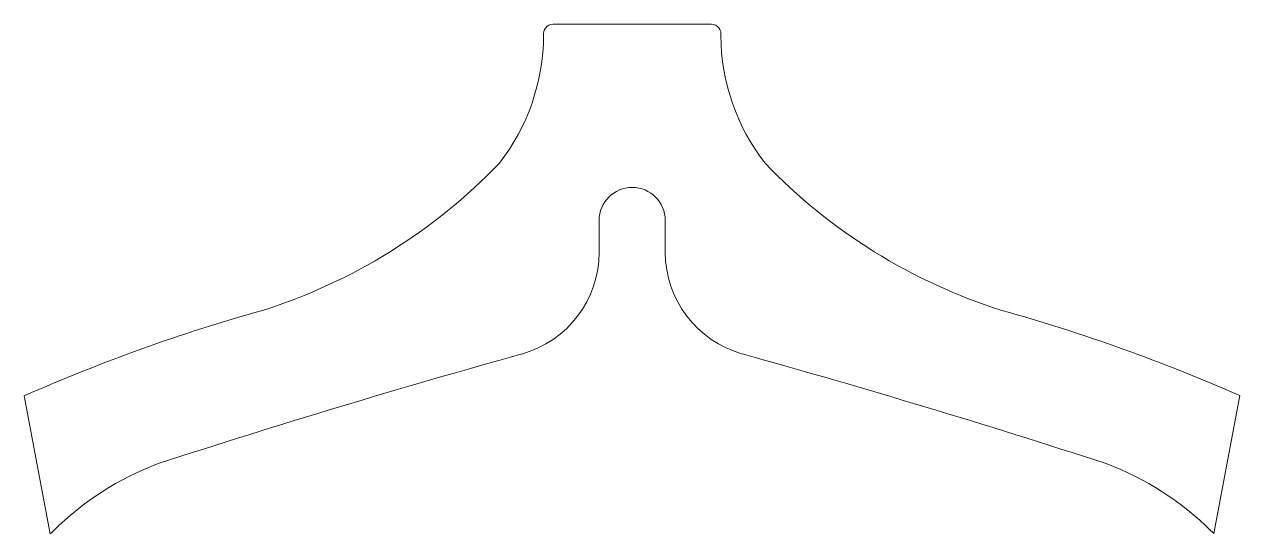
# Model space of a CAD drawing. Header units: inches. Extents: x 1.7 to 47.7, y 1.5 to 20.7.
import ezdxf

# ---------------------------------------------------------------- set-up
doc = ezdxf.new("R2010")
doc.units = ezdxf.units.IN
doc.header["$MEASUREMENT"] = 0

msp = doc.modelspace()

# ---------------------------------------------------------------- linework, layer by layer
at = {"color": 7, "linetype": 'Continuous', "lineweight": 15}
for p, q in [((27.673, 20.746), (21.684, 20.746)), ((23.428, 13.325), (23.428, 12.122)), ((25.928, 13.325), (25.928, 12.122)), ((1.684, 6.687), (2.666, 1.468)), ((46.675, 1.481), (47.657, 6.694))]:
    msp.add_line(p, q, dxfattribs=at)
for centre, radius, start, end in [((21.684, 20.383), 0.363, 90, 190.6317), ((27.673, 20.383), 0.363, 349.3683, 90), ((13.36, 20.371), 7.967, 322.1944, 359.6053), ((35.997, 20.371), 7.967, 180.3947, 217.8056), ((4.23, 30.304), 21.388, 287.5945, 316.1515), ((45.127, 30.304), 21.388, 223.8485, 252.4055), ((24.678, 13.325), 1.25, 0, 180), ((19.428, 12.122), 4, 285.5674, 0), ((29.928, 12.122), 4, 180, 254.4326), ((28.658, -54.4), 66.778, 105.60435, 113.82516), ((20.699, -54.4), 66.778, 66.19029, 74.39565), ((111.743, -319.239), 339.98, 105.56738, 107.988), ((-62.386, -319.239), 339.98, 72.012, 74.43262), ((10.781, -6.518), 11.379, 110.7412, 134.7001), ((38.576, -6.518), 11.379, 45.2999, 69.2588), ((1.37, 2.991), 2, 310.3944, 314.7001), ((47.987, 2.991), 2, 225.2999, 229.0254)]:
    msp.add_arc(centre, radius, start, end, dxfattribs=at)

doc.saveas('drawing.dxf')
